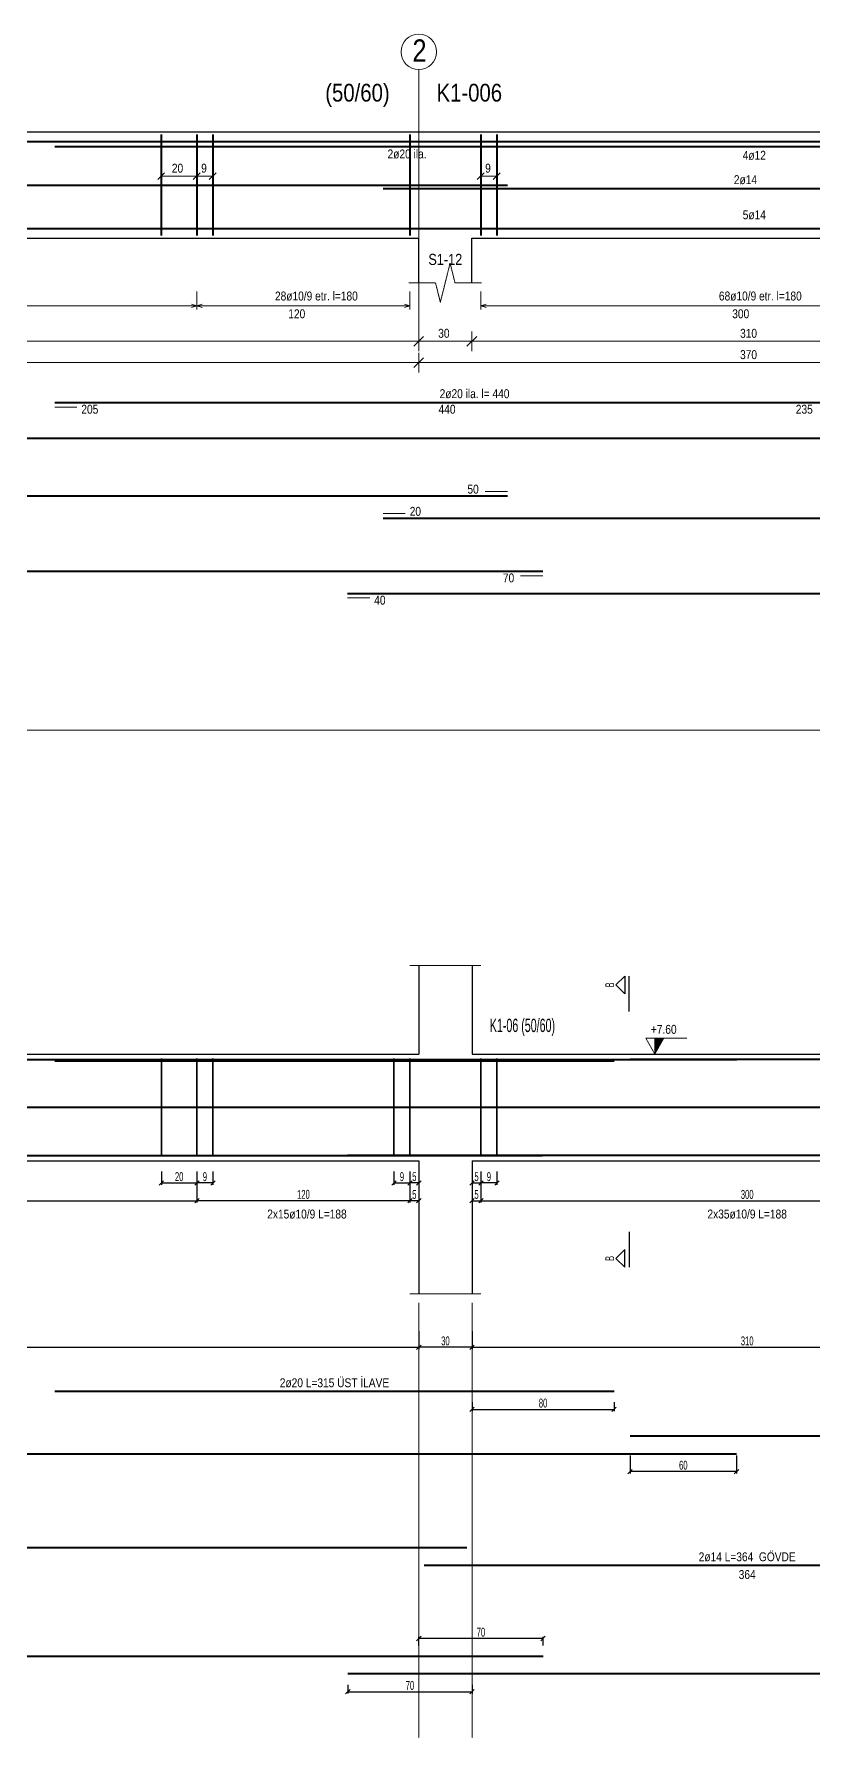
# Model space of a CAD drawing. Header units: millimetres. Extents: x 2759 to 9985, y 761 to 2697.
# Drawn here: x 4328 to 5205, y 778 to 2697 of the extents above; entities that cross this region are included whole.
import ezdxf
from ezdxf.enums import TextEntityAlignment as Align

# ---------------------------------------------------------------- set-up
doc = ezdxf.new("R2010")
doc.units = ezdxf.units.MM
doc.linetypes.add('DASHED', pattern=[0.75, 0.5, -0.25])
for name, color, linetype, lineweight in [('AKS BALONU (BEYKENT)', 7, 'Continuous', 20), ('AKS CIZGISI (BEYKENT)', 252, 'DASHED', 20), ('AKS NO (BEYKENT)', 3, 'Continuous', 20), ('CIZGI (BEYKENT)', 1, 'Continuous', 20), ('DONATI (BEYKENT)', 4, 'Continuous', 40), ('DONATI YAZISI (BEYKENT)', 3, 'Continuous', 20), ('ETRIYE (BEYKENT)', 150, 'Continuous', 35), ('I.DONATI OKU (BEYKENT)', 160, 'Continuous', 20), ('KESIT (BEYKENT)', 151, 'Continuous', 25), ('KESIT GORUNUS (BEYKENT)', 253, 'DASHED', 20), ('KESIT SINIRI (BEYKENT)', 241, 'DASHED', 20), ('KIRIS (BEYKENT)', 2, 'Continuous', 30), ('KIRIS ISMI (BEYKENT)', 40, 'Continuous', 20), ('KOLON (BEYKENT)', 3, 'Continuous', 30), ('KOLON ISMI (BEYKENT)', 91, 'Continuous', 20), ('KOT CIZGI (BEYKENT)', 7, 'Continuous', 20), ('KOT YAZI (BEYKENT)', 7, 'Continuous', 20), ('OLCU (BEYKENT)', 14, 'Continuous', 20), ('OLCU YAZISI (BEYKENT)', 7, 'Continuous', 20)]:
    doc.layers.add(name, color=color, linetype=linetype, lineweight=lineweight)
doc.styles.add('DONATI YAZISI (BEYKENT)', font='')
doc.styles.add('KOT (BEYKENT)', font='')
doc.styles.add('KRSOLC-25', font='Bahnschrift Light Condensed', dxfattribs={"width": 0.75, "height": 10})
doc.styles.add('OLCU (BEYKENT)', font='')
doc.styles.add('YAZI (BEYKENT)', font='')
doc.styles.get('DONATI YAZISI (BEYKENT)').set_extended_font_data('Bahnschrift Light Condensed')
doc.styles.get('KOT (BEYKENT)').set_extended_font_data('Bahnschrift Light Condensed')
doc.styles.get('OLCU (BEYKENT)').set_extended_font_data('Bahnschrift Light Condensed')
doc.styles.get('YAZI (BEYKENT)').set_extended_font_data('Bahnschrift Light Condensed')
doc.dimstyles.new('KRSOLC-25', dxfattribs={"dimtxt": 10, "dimasz": 5, "dimexe": 2, "dimexo": 2, "dimgap": 2, "dimtad": 1, "dimdec": 1, "dimlfac": 0.5, "dimrnd": 0.5, "dimzin": 12, "dimdsep": 46, "dimtxsty": 'KRSOLC-25', "dimblk": 'OBLIQUE', "dimblk1": 'OBLIQUE', "dimblk2": 'OBLIQUE', "dimcen": 0, "dimclrt": 7, "dimadec": 0, "dimazin": 0, "dimtfac": 1, "dimtdec": 4, "dimtix": 1, "dimtmove": 2, "dimatfit": 3, "dimfxl": 1, "dimtzin": 0, "dimarcsym": 0})

# ---------------------------------------------------------------- blocks, each defined once
blk = doc.blocks.new('_Oblique')
at = {"color": 0, "linetype": 'ByBlock', "lineweight": -2}
blk.add_line((-0.5, -0.5), (0.5, 0.5), dxfattribs=at)
blk = doc.blocks.new('*D111')
at = {"layer": 'Defpoints', "color": 0, "transparency": 16777216}
for p in [(3121.3, 1238.4), (4761.3, 1238.4), (4761.3, 1218.4)]:
    blk.add_point(p, dxfattribs=at)
at = {"layer": 'OLCU (BEYKENT)', "color": 0, "lineweight": -2, "transparency": 16777216}
for p, q in [((3121.3, 1236.4), (3121.3, 1216.4)), ((4761.3, 1236.4), (4761.3, 1216.4)), ((3121.3, 1218.4), (4761.3, 1218.4))]:
    blk.add_line(p, q, dxfattribs=at)
at = {"layer": 'OLCU (BEYKENT)', "color": 0, "lineweight": -2, "transparency": 16777216, "xscale": 5, "yscale": 5, "zscale": 5, "rotation": 180}
blk.add_blockref('_Oblique', (3121.3, 1218.4), dxfattribs=at)
at = {"layer": 'OLCU (BEYKENT)', "color": 0, "lineweight": -2, "transparency": 16777216, "xscale": 5, "yscale": 5, "zscale": 5}
blk.add_blockref('_Oblique', (4761.3, 1218.4), dxfattribs=at)
at = {"layer": 'OLCU (BEYKENT)', "color": 7, "transparency": 16777216, "insert": (3941.3, 1225.5), "char_height": 10, "attachment_point": 5, "style": 'KRSOLC-25'}
blk.add_mtext('820', dxfattribs=at)
blk = doc.blocks.new('*D112')
at = {"layer": 'Defpoints', "color": 0, "transparency": 16777216}
for p in [(4761.3, 1238.4), (4821.3, 1238.4), (4761.3, 1218.4)]:
    blk.add_point(p, dxfattribs=at)
at = {"layer": 'OLCU (BEYKENT)', "color": 0, "lineweight": -2, "transparency": 16777216}
for p, q in [((4761.3, 1236.4), (4761.3, 1216.4)), ((4821.3, 1236.4), (4821.3, 1216.4)), ((4821.3, 1218.4), (4761.3, 1218.4))]:
    blk.add_line(p, q, dxfattribs=at)
at = {"layer": 'OLCU (BEYKENT)', "color": 0, "lineweight": -2, "transparency": 16777216, "xscale": 5, "yscale": 5, "zscale": 5, "rotation": 180}
blk.add_blockref('_Oblique', (4761.3, 1218.4), dxfattribs=at)
at = {"layer": 'OLCU (BEYKENT)', "color": 0, "lineweight": -2, "transparency": 16777216, "xscale": 5, "yscale": 5, "zscale": 5}
blk.add_blockref('_Oblique', (4821.3, 1218.4), dxfattribs=at)
at = {"layer": 'OLCU (BEYKENT)', "color": 7, "transparency": 16777216, "insert": (4791.3, 1225.5), "char_height": 10, "attachment_point": 5, "style": 'KRSOLC-25'}
blk.add_mtext('30', dxfattribs=at)
blk = doc.blocks.new('*D92')
at = {"layer": 'Defpoints', "color": 0, "transparency": 16777216}
for p in [(4821.3, 1238.4), (5441.3, 1238.4), (5441.3, 1218.4)]:
    blk.add_point(p, dxfattribs=at)
at = {"layer": 'OLCU (BEYKENT)', "color": 0, "lineweight": -2, "transparency": 16777216}
for p, q in [((4821.3, 1236.4), (4821.3, 1216.4)), ((5441.3, 1236.4), (5441.3, 1216.4)), ((4821.3, 1218.4), (5441.3, 1218.4))]:
    blk.add_line(p, q, dxfattribs=at)
at = {"layer": 'OLCU (BEYKENT)', "color": 0, "lineweight": -2, "transparency": 16777216, "xscale": 5, "yscale": 5, "zscale": 5, "rotation": 180}
blk.add_blockref('_Oblique', (4821.3, 1218.4), dxfattribs=at)
at = {"layer": 'OLCU (BEYKENT)', "color": 0, "lineweight": -2, "transparency": 16777216, "xscale": 5, "yscale": 5, "zscale": 5}
blk.add_blockref('_Oblique', (5441.3, 1218.4), dxfattribs=at)
at = {"layer": 'OLCU (BEYKENT)', "color": 7, "transparency": 16777216, "insert": (5131.3, 1225.5), "char_height": 10, "attachment_point": 5, "style": 'KRSOLC-25'}
blk.add_mtext('310', dxfattribs=at)
blk = doc.blocks.new('*D102')
at = {"layer": 'Defpoints', "color": 0, "transparency": 16777216}
for p in [(4821.3, 1158.4), (4981.3, 1158.4), (4981.3, 1148.4)]:
    blk.add_point(p, dxfattribs=at)
at = {"layer": 'OLCU (BEYKENT)', "color": 0, "lineweight": -2, "transparency": 16777216}
for p, q in [((4821.3, 1156.4), (4821.3, 1146.4)), ((4981.3, 1156.4), (4981.3, 1146.4)), ((4821.3, 1148.4), (4981.3, 1148.4))]:
    blk.add_line(p, q, dxfattribs=at)
at = {"layer": 'OLCU (BEYKENT)', "color": 0, "lineweight": -2, "transparency": 16777216, "xscale": 5, "yscale": 5, "zscale": 5, "rotation": 180}
blk.add_blockref('_Oblique', (4821.3, 1148.4), dxfattribs=at)
at = {"layer": 'OLCU (BEYKENT)', "color": 0, "lineweight": -2, "transparency": 16777216, "xscale": 5, "yscale": 5, "zscale": 5}
blk.add_blockref('_Oblique', (4981.3, 1148.4), dxfattribs=at)
at = {"layer": 'OLCU (BEYKENT)', "color": 7, "transparency": 16777216, "insert": (4901.3, 1155.5), "char_height": 10, "attachment_point": 5, "style": 'KRSOLC-25'}
blk.add_mtext('80', dxfattribs=at)
blk = doc.blocks.new('*D107')
at = {"layer": 'Defpoints', "color": 0, "transparency": 16777216}
for p in [(4761.3, 890.4), (4761.3, 880.4), (4901.3, 880.4)]:
    blk.add_point(p, dxfattribs=at)
at = {"layer": 'OLCU (BEYKENT)', "color": 0, "lineweight": -2, "transparency": 16777216}
for p, q in [((4761.3, 882.4), (4761.3, 892.4)), ((4901.3, 890.4), (4761.3, 890.4)), ((4901.3, 882.4), (4901.3, 892.4))]:
    blk.add_line(p, q, dxfattribs=at)
at = {"layer": 'OLCU (BEYKENT)', "color": 0, "lineweight": -2, "transparency": 16777216, "xscale": 5, "yscale": 5, "zscale": 5, "rotation": 180}
blk.add_blockref('_Oblique', (4761.3, 890.4), dxfattribs=at)
at = {"layer": 'OLCU (BEYKENT)', "color": 0, "lineweight": -2, "transparency": 16777216, "xscale": 5, "yscale": 5, "zscale": 5}
blk.add_blockref('_Oblique', (4901.3, 890.4), dxfattribs=at)
at = {"layer": 'OLCU (BEYKENT)', "color": 7, "transparency": 16777216, "insert": (4831.3, 897.5), "char_height": 10, "attachment_point": 5, "style": 'KRSOLC-25'}
blk.add_mtext('70', dxfattribs=at)
blk = doc.blocks.new('*D108')
at = {"layer": 'Defpoints', "color": 0, "transparency": 16777216}
for p in [(4681.3, 840.4), (4821.3, 840.4), (4821.3, 830.4)]:
    blk.add_point(p, dxfattribs=at)
at = {"layer": 'OLCU (BEYKENT)', "color": 0, "lineweight": -2, "transparency": 16777216}
for p, q in [((4681.3, 838.4), (4681.3, 828.4)), ((4681.3, 830.4), (4821.3, 830.4)), ((4821.3, 838.4), (4821.3, 828.4))]:
    blk.add_line(p, q, dxfattribs=at)
at = {"layer": 'OLCU (BEYKENT)', "color": 0, "lineweight": -2, "transparency": 16777216, "xscale": 5, "yscale": 5, "zscale": 5, "rotation": 180}
blk.add_blockref('_Oblique', (4681.3, 830.4), dxfattribs=at)
at = {"layer": 'OLCU (BEYKENT)', "color": 0, "lineweight": -2, "transparency": 16777216, "xscale": 5, "yscale": 5, "zscale": 5}
blk.add_blockref('_Oblique', (4821.3, 830.4), dxfattribs=at)
at = {"layer": 'OLCU (BEYKENT)', "color": 7, "transparency": 16777216, "insert": (4751.3, 837.5), "char_height": 10, "attachment_point": 5, "style": 'KRSOLC-25'}
blk.add_mtext('70', dxfattribs=at)
blk = doc.blocks.new('*D116')
at = {"layer": 'Defpoints', "color": 0, "transparency": 16777216}
for p in [(4999.3, 1098.4), (5119.3, 1098.4), (4999.3, 1078.4)]:
    blk.add_point(p, dxfattribs=at)
at = {"layer": 'OLCU (BEYKENT)', "color": 0, "lineweight": -2, "transparency": 16777216}
for p, q in [((4999.3, 1096.4), (4999.3, 1076.4)), ((5119.3, 1096.4), (5119.3, 1076.4)), ((5119.3, 1078.4), (4999.3, 1078.4))]:
    blk.add_line(p, q, dxfattribs=at)
at = {"layer": 'OLCU (BEYKENT)', "color": 0, "lineweight": -2, "transparency": 16777216, "xscale": 5, "yscale": 5, "zscale": 5, "rotation": 180}
blk.add_blockref('_Oblique', (4999.3, 1078.4), dxfattribs=at)
at = {"layer": 'OLCU (BEYKENT)', "color": 0, "lineweight": -2, "transparency": 16777216, "xscale": 5, "yscale": 5, "zscale": 5}
blk.add_blockref('_Oblique', (5119.3, 1078.4), dxfattribs=at)
at = {"layer": 'OLCU (BEYKENT)', "color": 7, "transparency": 16777216, "insert": (5059.3, 1085.5), "char_height": 10, "attachment_point": 5, "style": 'KRSOLC-25'}
blk.add_mtext('60', dxfattribs=at)
blk = doc.blocks.new('*D127')
at = {"layer": 'Defpoints', "color": 0, "transparency": 16777216}
for p in [(4471.3, 1418.4), (4511.3, 1418.4), (4511.3, 1403.4)]:
    blk.add_point(p, dxfattribs=at)
at = {"layer": 'OLCU (BEYKENT)', "color": 0, "lineweight": -2, "transparency": 16777216}
for p, q in [((4471.3, 1416.4), (4471.3, 1401.4)), ((4471.3, 1403.4), (4511.3, 1403.4)), ((4511.3, 1416.4), (4511.3, 1401.4))]:
    blk.add_line(p, q, dxfattribs=at)
at = {"layer": 'OLCU (BEYKENT)', "color": 0, "lineweight": -2, "transparency": 16777216, "xscale": 5, "yscale": 5, "zscale": 5, "rotation": 180}
blk.add_blockref('_Oblique', (4471.3, 1403.4), dxfattribs=at)
at = {"layer": 'OLCU (BEYKENT)', "color": 0, "lineweight": -2, "transparency": 16777216, "xscale": 5, "yscale": 5, "zscale": 5}
blk.add_blockref('_Oblique', (4511.3, 1403.4), dxfattribs=at)
at = {"layer": 'OLCU (BEYKENT)', "color": 7, "transparency": 16777216, "insert": (4491.3, 1410.5), "char_height": 10, "attachment_point": 5, "style": 'KRSOLC-25'}
blk.add_mtext('20', dxfattribs=at)
blk = doc.blocks.new('*D128')
at = {"layer": 'Defpoints', "color": 0, "transparency": 16777216}
for p in [(3371.3, 1418.4), (4511.3, 1418.4), (4511.3, 1383.4)]:
    blk.add_point(p, dxfattribs=at)
at = {"layer": 'OLCU (BEYKENT)', "color": 0, "lineweight": -2, "transparency": 16777216}
for p, q in [((3371.3, 1416.4), (3371.3, 1381.4)), ((4511.3, 1416.4), (4511.3, 1381.4)), ((3371.3, 1383.4), (4511.3, 1383.4))]:
    blk.add_line(p, q, dxfattribs=at)
at = {"layer": 'OLCU (BEYKENT)', "color": 0, "lineweight": -2, "transparency": 16777216, "xscale": 5, "yscale": 5, "zscale": 5, "rotation": 180}
blk.add_blockref('_Oblique', (3371.3, 1383.4), dxfattribs=at)
at = {"layer": 'OLCU (BEYKENT)', "color": 0, "lineweight": -2, "transparency": 16777216, "xscale": 5, "yscale": 5, "zscale": 5}
blk.add_blockref('_Oblique', (4511.3, 1383.4), dxfattribs=at)
at = {"layer": 'OLCU (BEYKENT)', "color": 7, "transparency": 16777216, "insert": (3941.3, 1390.5), "char_height": 10, "attachment_point": 5, "style": 'KRSOLC-25'}
blk.add_mtext('570', dxfattribs=at)
blk = doc.blocks.new('*D129')
at = {"layer": 'Defpoints', "color": 0, "transparency": 16777216}
for p in [(4733.3, 1418.4), (4751.3, 1418.4), (4751.3, 1403.4)]:
    blk.add_point(p, dxfattribs=at)
at = {"layer": 'OLCU (BEYKENT)', "color": 0, "lineweight": -2, "transparency": 16777216}
for p, q in [((4733.3, 1416.4), (4733.3, 1401.4)), ((4733.3, 1403.4), (4751.3, 1403.4)), ((4751.3, 1416.4), (4751.3, 1401.4))]:
    blk.add_line(p, q, dxfattribs=at)
at = {"layer": 'OLCU (BEYKENT)', "color": 0, "lineweight": -2, "transparency": 16777216, "xscale": 5, "yscale": 5, "zscale": 5, "rotation": 180}
blk.add_blockref('_Oblique', (4733.3, 1403.4), dxfattribs=at)
at = {"layer": 'OLCU (BEYKENT)', "color": 0, "lineweight": -2, "transparency": 16777216, "xscale": 5, "yscale": 5, "zscale": 5}
blk.add_blockref('_Oblique', (4751.3, 1403.4), dxfattribs=at)
at = {"layer": 'OLCU (BEYKENT)', "color": 7, "transparency": 16777216, "insert": (4742.3, 1410.5), "char_height": 10, "attachment_point": 5, "style": 'KRSOLC-25'}
blk.add_mtext('9', dxfattribs=at)
blk = doc.blocks.new('*D130')
at = {"layer": 'Defpoints', "color": 0, "transparency": 16777216}
for p in [(4511.3, 1418.4), (4511.3, 1403.4), (4529.3, 1418.4)]:
    blk.add_point(p, dxfattribs=at)
at = {"layer": 'OLCU (BEYKENT)', "color": 0, "lineweight": -2, "transparency": 16777216}
for p, q in [((4511.3, 1416.4), (4511.3, 1401.4)), ((4529.3, 1403.4), (4511.3, 1403.4)), ((4529.3, 1416.4), (4529.3, 1401.4))]:
    blk.add_line(p, q, dxfattribs=at)
at = {"layer": 'OLCU (BEYKENT)', "color": 0, "lineweight": -2, "transparency": 16777216, "xscale": 5, "yscale": 5, "zscale": 5, "rotation": 180}
blk.add_blockref('_Oblique', (4511.3, 1403.4), dxfattribs=at)
at = {"layer": 'OLCU (BEYKENT)', "color": 0, "lineweight": -2, "transparency": 16777216, "xscale": 5, "yscale": 5, "zscale": 5}
blk.add_blockref('_Oblique', (4529.3, 1403.4), dxfattribs=at)
at = {"layer": 'OLCU (BEYKENT)', "color": 7, "transparency": 16777216, "insert": (4520.3, 1410.5), "char_height": 10, "attachment_point": 5, "style": 'KRSOLC-25'}
blk.add_mtext('9', dxfattribs=at)
blk = doc.blocks.new('*D131')
at = {"layer": 'Defpoints', "color": 0, "transparency": 16777216}
for p in [(4511.3, 1418.4), (4751.3, 1418.4), (4511.3, 1383.4)]:
    blk.add_point(p, dxfattribs=at)
at = {"layer": 'OLCU (BEYKENT)', "color": 0, "lineweight": -2, "transparency": 16777216}
for p, q in [((4511.3, 1416.4), (4511.3, 1381.4)), ((4751.3, 1416.4), (4751.3, 1381.4)), ((4751.3, 1383.4), (4511.3, 1383.4))]:
    blk.add_line(p, q, dxfattribs=at)
at = {"layer": 'OLCU (BEYKENT)', "color": 0, "lineweight": -2, "transparency": 16777216, "xscale": 5, "yscale": 5, "zscale": 5, "rotation": 180}
blk.add_blockref('_Oblique', (4511.3, 1383.4), dxfattribs=at)
at = {"layer": 'OLCU (BEYKENT)', "color": 0, "lineweight": -2, "transparency": 16777216, "xscale": 5, "yscale": 5, "zscale": 5}
blk.add_blockref('_Oblique', (4751.3, 1383.4), dxfattribs=at)
at = {"layer": 'OLCU (BEYKENT)', "color": 7, "transparency": 16777216, "insert": (4631.3, 1390.5), "char_height": 10, "attachment_point": 5, "style": 'KRSOLC-25'}
blk.add_mtext('120', dxfattribs=at)
blk = doc.blocks.new('*D132')
at = {"layer": 'Defpoints', "color": 0, "transparency": 16777216}
for p in [(4751.3, 1418.4), (4761.3, 1418.4), (4751.3, 1383.4)]:
    blk.add_point(p, dxfattribs=at)
at = {"layer": 'OLCU (BEYKENT)', "color": 0, "lineweight": -2, "transparency": 16777216}
for p, q in [((4751.3, 1416.4), (4751.3, 1381.4)), ((4761.3, 1416.4), (4761.3, 1381.4)), ((4761.3, 1383.4), (4751.3, 1383.4))]:
    blk.add_line(p, q, dxfattribs=at)
at = {"layer": 'OLCU (BEYKENT)', "color": 0, "lineweight": -2, "transparency": 16777216, "xscale": 5, "yscale": 5, "zscale": 5, "rotation": 180}
blk.add_blockref('_Oblique', (4751.3, 1383.4), dxfattribs=at)
at = {"layer": 'OLCU (BEYKENT)', "color": 0, "lineweight": -2, "transparency": 16777216, "xscale": 5, "yscale": 5, "zscale": 5}
blk.add_blockref('_Oblique', (4761.3, 1383.4), dxfattribs=at)
at = {"layer": 'OLCU (BEYKENT)', "color": 7, "transparency": 16777216, "insert": (4756.3, 1390.5), "char_height": 10, "attachment_point": 5, "style": 'KRSOLC-25'}
blk.add_mtext('5', dxfattribs=at)
blk = doc.blocks.new('*D133')
at = {"layer": 'Defpoints', "color": 0, "transparency": 16777216}
for p in [(4751.3, 1418.4), (4751.3, 1403.4), (4761.3, 1418.4)]:
    blk.add_point(p, dxfattribs=at)
at = {"layer": 'OLCU (BEYKENT)', "color": 0, "lineweight": -2, "transparency": 16777216}
for p, q in [((4751.3, 1416.4), (4751.3, 1401.4)), ((4761.3, 1403.4), (4751.3, 1403.4)), ((4761.3, 1416.4), (4761.3, 1401.4))]:
    blk.add_line(p, q, dxfattribs=at)
at = {"layer": 'OLCU (BEYKENT)', "color": 0, "lineweight": -2, "transparency": 16777216, "xscale": 5, "yscale": 5, "zscale": 5, "rotation": 180}
blk.add_blockref('_Oblique', (4751.3, 1403.4), dxfattribs=at)
at = {"layer": 'OLCU (BEYKENT)', "color": 0, "lineweight": -2, "transparency": 16777216, "xscale": 5, "yscale": 5, "zscale": 5}
blk.add_blockref('_Oblique', (4761.3, 1403.4), dxfattribs=at)
at = {"layer": 'OLCU (BEYKENT)', "color": 7, "transparency": 16777216, "insert": (4756.3, 1410.5), "char_height": 10, "attachment_point": 5, "style": 'KRSOLC-25'}
blk.add_mtext('5', dxfattribs=at)
blk = doc.blocks.new('*D134')
at = {"layer": 'Defpoints', "color": 0, "transparency": 16777216}
for p in [(4821.3, 1418.4), (4831.3, 1418.4), (4831.3, 1403.4)]:
    blk.add_point(p, dxfattribs=at)
at = {"layer": 'OLCU (BEYKENT)', "color": 0, "lineweight": -2, "transparency": 16777216}
for p, q in [((4821.3, 1416.4), (4821.3, 1401.4)), ((4821.3, 1403.4), (4831.3, 1403.4)), ((4831.3, 1416.4), (4831.3, 1401.4))]:
    blk.add_line(p, q, dxfattribs=at)
at = {"layer": 'OLCU (BEYKENT)', "color": 0, "lineweight": -2, "transparency": 16777216, "xscale": 5, "yscale": 5, "zscale": 5, "rotation": 180}
blk.add_blockref('_Oblique', (4821.3, 1403.4), dxfattribs=at)
at = {"layer": 'OLCU (BEYKENT)', "color": 0, "lineweight": -2, "transparency": 16777216, "xscale": 5, "yscale": 5, "zscale": 5}
blk.add_blockref('_Oblique', (4831.3, 1403.4), dxfattribs=at)
at = {"layer": 'OLCU (BEYKENT)', "color": 7, "transparency": 16777216, "insert": (4826.3, 1410.5), "char_height": 10, "attachment_point": 5, "style": 'KRSOLC-25'}
blk.add_mtext('5', dxfattribs=at)
blk = doc.blocks.new('*D135')
at = {"layer": 'Defpoints', "color": 0, "transparency": 16777216}
for p in [(4831.3, 1418.4), (4831.3, 1403.4), (4849.3, 1418.4)]:
    blk.add_point(p, dxfattribs=at)
at = {"layer": 'OLCU (BEYKENT)', "color": 0, "lineweight": -2, "transparency": 16777216}
for p, q in [((4831.3, 1416.4), (4831.3, 1401.4)), ((4849.3, 1403.4), (4831.3, 1403.4)), ((4849.3, 1416.4), (4849.3, 1401.4))]:
    blk.add_line(p, q, dxfattribs=at)
at = {"layer": 'OLCU (BEYKENT)', "color": 0, "lineweight": -2, "transparency": 16777216, "xscale": 5, "yscale": 5, "zscale": 5, "rotation": 180}
blk.add_blockref('_Oblique', (4831.3, 1403.4), dxfattribs=at)
at = {"layer": 'OLCU (BEYKENT)', "color": 0, "lineweight": -2, "transparency": 16777216, "xscale": 5, "yscale": 5, "zscale": 5}
blk.add_blockref('_Oblique', (4849.3, 1403.4), dxfattribs=at)
at = {"layer": 'OLCU (BEYKENT)', "color": 7, "transparency": 16777216, "insert": (4840.3, 1410.5), "char_height": 10, "attachment_point": 5, "style": 'KRSOLC-25'}
blk.add_mtext('9', dxfattribs=at)
blk = doc.blocks.new('*D137')
at = {"layer": 'Defpoints', "color": 0, "transparency": 16777216}
for p in [(4821.3, 1418.4), (4831.3, 1418.4), (4831.3, 1383.4)]:
    blk.add_point(p, dxfattribs=at)
at = {"layer": 'OLCU (BEYKENT)', "color": 0, "lineweight": -2, "transparency": 16777216}
for p, q in [((4821.3, 1416.4), (4821.3, 1381.4)), ((4831.3, 1416.4), (4831.3, 1381.4)), ((4821.3, 1383.4), (4831.3, 1383.4))]:
    blk.add_line(p, q, dxfattribs=at)
at = {"layer": 'OLCU (BEYKENT)', "color": 0, "lineweight": -2, "transparency": 16777216, "xscale": 5, "yscale": 5, "zscale": 5, "rotation": 180}
blk.add_blockref('_Oblique', (4821.3, 1383.4), dxfattribs=at)
at = {"layer": 'OLCU (BEYKENT)', "color": 0, "lineweight": -2, "transparency": 16777216, "xscale": 5, "yscale": 5, "zscale": 5}
blk.add_blockref('_Oblique', (4831.3, 1383.4), dxfattribs=at)
at = {"layer": 'OLCU (BEYKENT)', "color": 7, "transparency": 16777216, "insert": (4826.3, 1390.5), "char_height": 10, "attachment_point": 5, "style": 'KRSOLC-25'}
blk.add_mtext('5', dxfattribs=at)
blk = doc.blocks.new('*D138')
at = {"layer": 'Defpoints', "color": 0, "transparency": 16777216}
for p in [(4831.3, 1418.4), (5431.3, 1418.4), (5431.3, 1383.4)]:
    blk.add_point(p, dxfattribs=at)
at = {"layer": 'OLCU (BEYKENT)', "color": 0, "lineweight": -2, "transparency": 16777216}
for p, q in [((4831.3, 1416.4), (4831.3, 1381.4)), ((5431.3, 1416.4), (5431.3, 1381.4)), ((4831.3, 1383.4), (5431.3, 1383.4))]:
    blk.add_line(p, q, dxfattribs=at)
at = {"layer": 'OLCU (BEYKENT)', "color": 0, "lineweight": -2, "transparency": 16777216, "xscale": 5, "yscale": 5, "zscale": 5, "rotation": 180}
blk.add_blockref('_Oblique', (4831.3, 1383.4), dxfattribs=at)
at = {"layer": 'OLCU (BEYKENT)', "color": 0, "lineweight": -2, "transparency": 16777216, "xscale": 5, "yscale": 5, "zscale": 5}
blk.add_blockref('_Oblique', (5431.3, 1383.4), dxfattribs=at)
at = {"layer": 'OLCU (BEYKENT)', "color": 7, "transparency": 16777216, "insert": (5131.3, 1390.5), "char_height": 10, "attachment_point": 5, "style": 'KRSOLC-25'}
blk.add_mtext('300', dxfattribs=at)

msp = doc.modelspace()

# ---------------------------------------------------------------- linework, layer by layer
at = {"layer": 'AKS BALONU (BEYKENT)'}
msp.add_circle((4761.27, 2677.3), 20, dxfattribs=at)
at = {"layer": 'AKS CIZGISI (BEYKENT)'}
msp.add_line((4761.27, 2657.3), (4761.27, 2357.3), dxfattribs=at)
at = {"layer": 'CIZGI (BEYKENT)'}
msp.add_line((2759.16, 1913.42), (9985.04, 1913.42), dxfattribs=at)
at = {"layer": 'DONATI (BEYKENT)'}
for p, q in [((3037.58, 2576.3), (5345.08, 2576.3)), ((4471.07, 2584.3), (4471.07, 2470.3)), ((4511.07, 2584.3), (4511.07, 2470.3)), ((4529.07, 2584.3), (4529.07, 2470.3)), ((4751.07, 2584.3), (4751.07, 2470.3)), ((4831.07, 2584.3), (4831.07, 2470.3)), ((4849.07, 2584.3), (4849.07, 2470.3)), ((4351.07, 2570.8), (5231.07, 2570.8)), ((3043.08, 2527.3), (4861.07, 2527.3)), ((4721.07, 2523.3), (6141.27, 2523.3)), ((3048.58, 2478.3), (4901.07, 2478.3)), ((4681.07, 2478.3), (6161.27, 2478.3)), ((4351.07, 2282.3), (5231.07, 2282.3)), ((3043.08, 2242.3), (5345.08, 2242.3)), ((3043.08, 2177.3), (4861.07, 2177.3)), ((4721.07, 2152.3), (6141.27, 2152.3)), ((3043.08, 2092.3), (4901.07, 2092.3)), ((4681.07, 2067.3), (6161.27, 2067.3))]:
    msp.add_line(p, q, dxfattribs=at)
for points in [[(3026.78, 1542.43), (3026.78, 1436.43, 0.4142136), (3028.78, 1434.43), (4900.78, 1434.43)], [(3027.78, 1434.43), (3027.78, 1540.43, -0.4142136), (3029.78, 1542.43), (5119.78, 1542.43)], [(2990.34, 996.95), (3026.8, 1097.12, -0.3152988), (3028.68, 1098.43), (5119.28, 1098.43)], [(2990.34, 971.92), (3026.8, 871.75, 0.3152988), (3028.68, 870.43), (4901.28, 870.43)]]:
    msp.add_lwpolyline(points, format="xyb", dxfattribs=at)
for points in [[(4981.28, 1540.43), (4351.28, 1540.43)], [(6731.28, 1542.43), (4999.28, 1542.43)], [(4815.28, 1488.43), (3027.28, 1488.43)], [(5495.28, 1488.43), (4767.28, 1488.43)], [(6160.78, 1434.43), (4680.78, 1434.43)], [(4981.28, 1168.43), (4351.28, 1168.43)], [(6731.28, 1118.43), (4999.28, 1118.43)], [(4815.28, 992.43), (3027.28, 992.43)], [(5495.28, 972.43), (4767.28, 972.43)], [(6161.28, 850.43), (4681.28, 850.43)]]:
    msp.add_lwpolyline(points, dxfattribs=at)
at = {"layer": 'ETRIYE (BEYKENT)'}
for points in [[(4471.28, 1433.43), (4471.28, 1543.43)], [(4511.28, 1433.43), (4511.28, 1543.43)], [(4529.28, 1433.43), (4529.28, 1543.43)], [(4733.28, 1433.43), (4733.28, 1543.43)], [(4751.28, 1433.43), (4751.28, 1543.43)], [(4831.28, 1433.43), (4831.28, 1543.43)], [(4849.28, 1433.43), (4849.28, 1543.43)]]:
    msp.add_lwpolyline(points, dxfattribs=at)
at = {"layer": 'I.DONATI OKU (BEYKENT)'}
for p, q in [((4511.07, 2407.3), (4511.07, 2387.3)), ((4751.07, 2407.3), (4751.07, 2387.3)), ((4831.07, 2407.3), (4831.07, 2387.3)), ((3131.08, 2391.3), (4751.07, 2391.3)), ((4505.07, 2393.3), (4517.07, 2389.3)), ((4505.07, 2389.3), (4517.07, 2393.3)), ((4751.07, 2391.3), (4745.07, 2393.3)), ((4751.07, 2391.3), (4745.07, 2389.3)), ((4831.07, 2391.3), (4837.07, 2393.3)), ((4831.07, 2391.3), (5431.47, 2391.3)), ((4831.07, 2391.3), (4837.07, 2389.3)), ((4351.07, 2277.3), (4376.07, 2277.3)), ((4861.07, 2182.3), (4836.07, 2182.3)), ((4721.07, 2157.3), (4746.07, 2157.3)), ((4901.07, 2087.3), (4876.07, 2087.3)), ((4681.07, 2062.3), (4706.07, 2062.3))]:
    msp.add_line(p, q, dxfattribs=at)
at = {"layer": 'KESIT (BEYKENT)'}
for p, q in [((4983.42, 1626.43), (4993.42, 1636.43)), ((4993.42, 1636.43), (4993.42, 1616.43)), ((4998.42, 1596.43), (4998.42, 1636.43)), ((4993.42, 1616.43), (4983.42, 1626.43)), ((4998.42, 1348.43), (4998.42, 1308.43)), ((4993.42, 1328.43), (4983.42, 1318.43)), ((4993.42, 1308.43), (4993.42, 1328.43)), ((4983.42, 1318.43), (4993.42, 1308.43))]:
    msp.add_line(p, q, dxfattribs=at)
at = {"layer": 'KESIT GORUNUS (BEYKENT)'}
for p, q in [((4761.28, 1268.43), (4761.28, 778.43)), ((4821.28, 1268.43), (4821.28, 778.43))]:
    msp.add_line(p, q, dxfattribs=at)
at = {"layer": 'KESIT SINIRI (BEYKENT)'}
for p, q in [((4791.07, 2417.3), (4796.57, 2439.3)), ((4796.57, 2439.3), (4802.07, 2417.3)), ((4750.07, 2417.3), (4780.07, 2417.3)), ((4780.07, 2417.3), (4785.57, 2395.3)), ((4785.57, 2395.3), (4791.07, 2417.3)), ((4802.07, 2417.3), (4832.07, 2417.3)), ((4751.28, 1648.43), (4831.28, 1648.43)), ((4751.28, 1278.43), (4831.28, 1278.43))]:
    msp.add_line(p, q, dxfattribs=at)
at = {"layer": 'KIRIS (BEYKENT)'}
for p, q in [((3021.28, 2587.3), (4761.27, 2587.3)), ((4761.27, 2587.3), (5501.27, 2587.3)), ((3121.08, 2467.3), (4761.07, 2467.3)), ((4761.07, 2467.3), (4761.07, 2417.3)), ((4821.07, 2417.3), (4821.07, 2467.3)), ((4821.07, 2467.3), (5441.47, 2467.3)), ((3121.28, 1548.43), (4761.28, 1548.43)), ((4821.28, 1548.43), (5441.28, 1548.43)), ((3121.28, 1428.43), (4761.28, 1428.43)), ((4821.28, 1428.43), (5441.28, 1428.43))]:
    msp.add_line(p, q, dxfattribs=at)
at = {"layer": 'KOLON (BEYKENT)'}
for p, q in [((4761.28, 1648.43), (4761.28, 1548.43)), ((4821.28, 1648.43), (4821.28, 1548.43)), ((4761.28, 1428.43), (4761.28, 1278.43)), ((4821.28, 1428.43), (4821.28, 1278.43))]:
    msp.add_line(p, q, dxfattribs=at)
at = {"layer": 'KOT CIZGI (BEYKENT)'}
msp.add_lwpolyline([(5063.28, 1566.43), (5017.28, 1566.43), (5027.28, 1548.43), (5037.28, 1566.43), (5027.28, 1566.43), (5027.28, 1548.43)], dxfattribs=at)
msp.add_solid([(5027.28, 1548.43), (5027.28, 1566.43), (5037.28, 1566.43)], dxfattribs=at)
at = {"layer": 'OLCU (BEYKENT)'}
for p, q in [((4467.19, 2533.41), (4474.95, 2541.2)), ((4471.08, 2526.3), (4471.07, 2548.3)), ((4471.07, 2537.3), (4511.07, 2537.3)), ((4507.19, 2533.41), (4514.95, 2541.2)), ((4511.08, 2526.3), (4511.07, 2548.3)), ((4511.07, 2537.3), (4529.07, 2537.3)), ((4525.19, 2533.41), (4532.95, 2541.2)), ((4529.08, 2526.3), (4529.07, 2548.3)), ((4827.19, 2533.41), (4834.95, 2541.2)), ((4831.08, 2526.3), (4831.07, 2548.3)), ((4831.07, 2537.3), (4849.07, 2537.3)), ((4845.19, 2533.41), (4852.95, 2541.2)), ((4849.08, 2526.3), (4849.07, 2548.3)), ((4761.27, 2362.3), (4761.27, 2340.3)), ((4821.07, 2362.3), (4821.07, 2340.3)), ((3121.08, 2351.3), (4761.07, 2351.3)), ((4766.77, 2356.8), (4755.77, 2345.8)), ((4761.27, 2351.3), (4821.07, 2351.3)), ((4826.57, 2356.8), (4815.57, 2345.8)), ((4821.07, 2351.3), (5441.47, 2351.3)), ((3021.28, 2327.3), (4761.27, 2327.3)), ((4766.77, 2332.8), (4755.77, 2321.8)), ((4761.27, 2338.3), (4761.27, 2316.3)), ((4761.27, 2327.3), (5501.27, 2327.3))]:
    msp.add_line(p, q, dxfattribs=at)

# ---------------------------------------------------------------- texts
at = {"layer": 'AKS NO (BEYKENT)', "style": 'YAZI (BEYKENT)'}
msp.add_text('2', height=25, dxfattribs=at).set_placement((4754.14, 2666.3))
at = {"layer": 'DONATI YAZISI (BEYKENT)', "style": 'YAZI (BEYKENT)'}
for s, p in [('2ø20 ila.', (4726.12, 2557.3)), ('4ø12', (5126.27, 2555.8)), ('2ø14', (5116.27, 2528.3)), ('5ø14', (5126.27, 2488.8)), (' 28ø10/9 etr. l=180', (4596.07, 2397.3)), (' 68ø10/9 etr. l=180', (5096.27, 2397.3)), ('2ø20 ila. l= 440', (4784.77, 2287.3))]:
    msp.add_text(s, height=10, dxfattribs=at).set_placement(p)
at = {"layer": 'DONATI YAZISI (BEYKENT)', "style": 'DONATI YAZISI (BEYKENT)'}
for s, p in [('2x15ø10/9 L=188', (4635.28, 1368.43)), ('2x35ø10/9 L=188', (5131.28, 1368.43)), ('2ø20 L=315 ÜST İLAVE', (4666.28, 1178.43)), ('2ø14 L=364  GÖVDE', (5131.28, 982.43)), ('364', (5131.28, 962.43))]:
    msp.add_text(s, height=10, dxfattribs=at).set_placement(p, align=Align.MIDDLE_CENTER)
at = {"layer": 'KESIT (BEYKENT)', "style": 'YAZI (BEYKENT)', "width": 0.7}
for p in [(4976.42, 1626.43), (4976.42, 1318.43)]:
    msp.add_text('B', height=10, rotation=90, dxfattribs=at).set_placement(p, align=Align.MIDDLE_CENTER)
at = {"layer": 'KIRIS ISMI (BEYKENT)', "style": 'YAZI (BEYKENT)'}
for s, p in [('(50/60)', (4655.9, 2621.3)), ('K1-006', (4781.27, 2621.3))]:
    msp.add_text(s, height=20, dxfattribs=at).set_placement(p)
at = {"layer": 'KIRIS ISMI (BEYKENT)', "style": 'YAZI (BEYKENT)', "width": 0.7}
msp.add_text('K1-06 (50/60)', height=15, dxfattribs=at).set_placement((4841.28, 1573.43))
at = {"layer": 'KOLON ISMI (BEYKENT)', "style": 'YAZI (BEYKENT)'}
msp.add_text('S1-12', height=12.5, dxfattribs=at).set_placement((4772.07, 2437.3))
at = {"layer": 'KOT YAZI (BEYKENT)', "style": 'KOT (BEYKENT)'}
msp.add_text('+7.60', height=10, dxfattribs=at).set_placement((5037.28, 1576.43), align=Align.MIDDLE_CENTER)
at = {"layer": 'OLCU YAZISI (BEYKENT)', "style": 'OLCU (BEYKENT)'}
for s, p in [('20', (4483.07, 2541.3)), ('9', (4516.07, 2541.3)), ('9', (4836.07, 2541.3)), (' 120', (4611.07, 2377.3)), (' 300', (5111.27, 2377.3)), ('30', (4783.17, 2355.3)), ('310', (5123.27, 2355.3)), ('370', (5123.27, 2331.3)), ('205', (4381.07, 2269.8)), ('440', (4783.57, 2269.8)), ('235', (5186.07, 2269.8)), ('50', (4816.07, 2179.8)), ('20', (4751.07, 2154.8)), ('70', (4856.07, 2079.8)), ('40', (4711.07, 2054.8))]:
    msp.add_text(s, height=10, dxfattribs=at).set_placement(p)

# ---------------------------------------------------------------- dimensions: what is measured, and where the dimension line sits
at = {"layer": 'OLCU (BEYKENT)'}
for base, p1, p2, picture, middle in [((4511.28, 1383.43), (3371.28, 1418.43), (4511.28, 1418.43), '*D128', (3941.28, 1390.54)), ((4511.28, 1403.43), (4471.28, 1418.43), (4511.28, 1418.43), '*D127', (4491.28, 1410.54)), ((4511.28, 1403.43), (4529.28, 1418.43), (4511.28, 1418.43), '*D130', (4520.28, 1410.48)), ((4511.28, 1383.43), (4751.28, 1418.43), (4511.28, 1418.43), '*D131', (4631.28, 1390.54)), ((4751.28, 1403.43), (4733.28, 1418.43), (4751.28, 1418.43), '*D129', (4742.28, 1410.48)), ((4751.28, 1383.43), (4761.28, 1418.43), (4751.28, 1418.43), '*D132', (4756.28, 1390.48)), ((4751.28, 1403.43), (4761.28, 1418.43), (4751.28, 1418.43), '*D133', (4756.28, 1410.48)), ((4831.28, 1403.43), (4821.28, 1418.43), (4831.28, 1418.43), '*D134', (4826.28, 1410.48)), ((4831.28, 1383.43), (4821.28, 1418.43), (4831.28, 1418.43), '*D137', (4826.28, 1390.48)), ((4831.28, 1403.43), (4849.28, 1418.43), (4831.28, 1418.43), '*D135', (4840.28, 1410.48)), ((5431.28, 1383.43), (4831.28, 1418.43), (5431.28, 1418.43), '*D138', (5131.28, 1390.54)), ((4761.28, 1218.43), (3121.28, 1238.43), (4761.28, 1238.43), '*D111', (3941.28, 1225.54)), ((4761.28, 1218.43), (4821.28, 1238.43), (4761.28, 1238.43), '*D112', (4791.28, 1225.54)), ((5441.28, 1218.43), (4821.28, 1238.43), (5441.28, 1238.43), '*D92', (5131.28, 1225.54)), ((4981.28, 1148.43), (4821.28, 1158.43), (4981.28, 1158.43), '*D102', (4901.28, 1155.54)), ((4999.28, 1078.43), (5119.28, 1098.43), (4999.28, 1098.43), '*D116', (5059.28, 1085.54)), ((4761.28, 890.43), (4901.28, 880.43), (4761.28, 880.43), '*D107', (4831.28, 897.54)), ((4821.28, 830.43), (4681.28, 840.43), (4821.28, 840.43), '*D108', (4751.28, 837.54))]:
    dim = msp.add_linear_dim(base=base, p1=p1, p2=p2, dimstyle='KRSOLC-25', dxfattribs=at)
    dim.commit()
    dim.dimension.update_dxf_attribs({"geometry": picture, "text_midpoint": middle})

doc.saveas('drawing.dxf')
